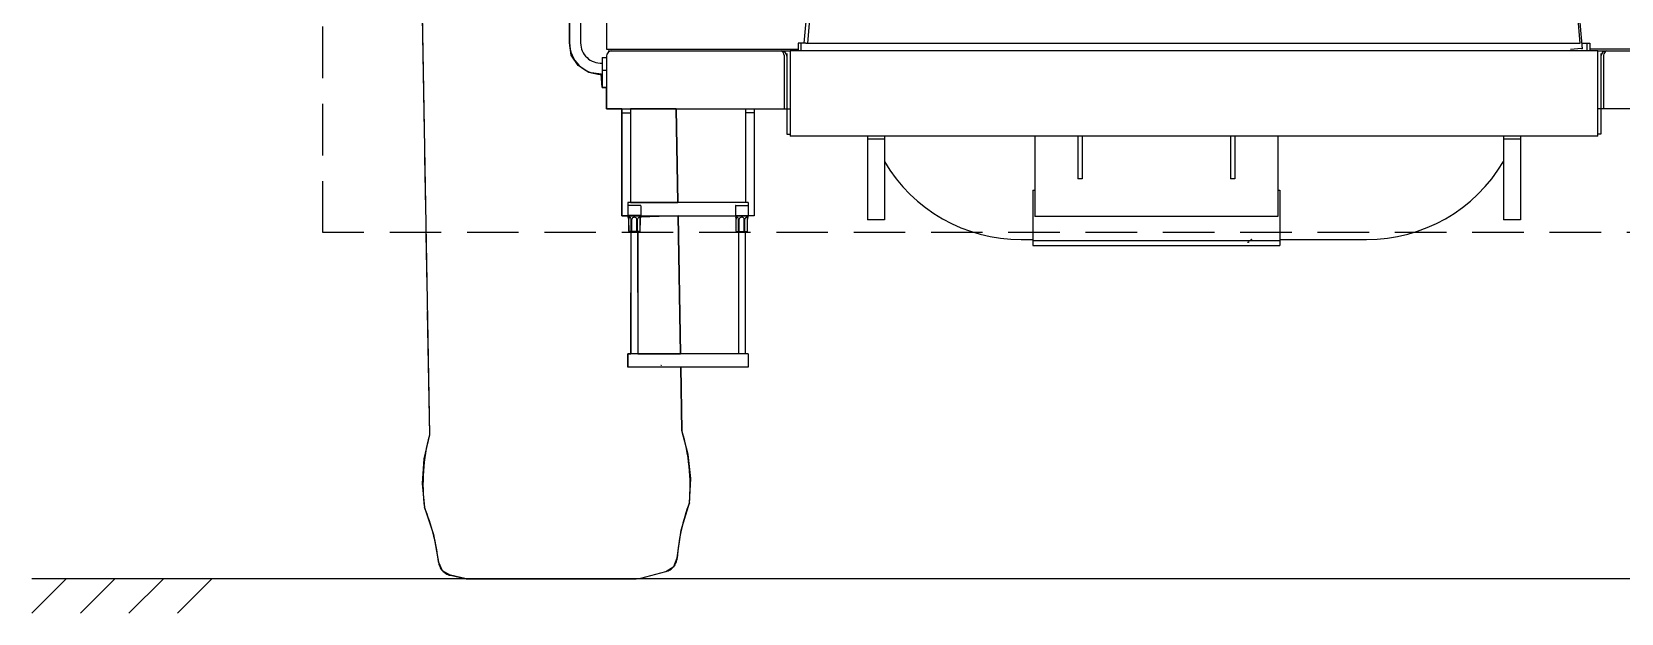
# Model space of a CAD drawing. Extents: x -633 to 241, y -1 to 752.
# Drawn here: x -632.3 to -447.3, y -1.3 to 66.4 of the extents above; entities that cross this region are included whole.
import ezdxf

# ---------------------------------------------------------------- set-up
doc = ezdxf.new("R2010")
doc.units = 0
doc.header["$LTSCALE"] = 48
for name, pattern in [('HIDDEN', [0.1875, 0.125, -0.0625]), ('HIDDEN2', [0.1875, 0.125, -0.0625]), ('PHANTOM', [1.1875, 0.75, -0.0625, 0.125, -0.0625, 0.125, -0.0625])]:
    doc.linetypes.add(name, pattern=pattern)
doc.layers.add('0A537428____2_______', color=1, linetype='CONTINUOUS')
doc.layers.add('HIDDEN2', color=7, linetype='HIDDEN2')

# ---------------------------------------------------------------- blocks, each defined once
blk = doc.blocks.new('*U493', base_point=(8.3763, 8.7648))
at = {"layer": '0A537428____2_______', "color": 7, "linetype": 'CONTINUOUS'}
blk.add_arc((8.3763, 8.7648), 0.0117, 0.00004, 180, dxfattribs=at)
blk = doc.blocks.new('*U502', base_point=(7.8531, 8.7648))
at = {"layer": '0A537428____2_______', "color": 7, "linetype": 'CONTINUOUS'}
blk.add_arc((7.8531, 8.7648), 0.00787, 179.97255, 269.99998, dxfattribs=at)
blk = doc.blocks.new('*U501', base_point=(7.8531, 8.7648))
at = {"layer": '0A537428____2_______', "color": 7, "linetype": 'CONTINUOUS'}
blk.add_arc((7.8531, 8.7648), 0.00864, 0.00004, 90.00002, dxfattribs=at)
blk = doc.blocks.new('*U500', base_point=(7.8996, 8.7648))
at = {"layer": '0A537428____2_______', "color": 7, "linetype": 'CONTINUOUS'}
blk.add_arc((7.8996, 8.7648), 0.00787, 90, 180.02746, dxfattribs=at)
blk = doc.blocks.new('*U499', base_point=(7.8996, 8.7648))
at = {"layer": '0A537428____2_______', "color": 7, "linetype": 'CONTINUOUS'}
blk.add_arc((7.8996, 8.7648), 0.00864, 90, 179.99999, dxfattribs=at)
blk = doc.blocks.new('*U498', base_point=(7.8763, 8.7648))
at = {"layer": '0A537428____2_______', "color": 7, "linetype": 'CONTINUOUS'}
blk.add_arc((7.8763, 8.7648), 0.0117, 0.00002, 179.99998, dxfattribs=at)
blk = doc.blocks.new('*U495', base_point=(8.3531, 8.7648))
at = {"layer": '0A537428____2_______', "color": 7, "linetype": 'CONTINUOUS'}
blk.add_arc((8.3531, 8.7648), 0.00787, 179.97255, 269.99998, dxfattribs=at)
blk = doc.blocks.new('*U494', base_point=(8.3531, 8.7648))
at = {"layer": '0A537428____2_______', "color": 7, "linetype": 'CONTINUOUS'}
blk.add_arc((8.3531, 8.7648), 0.00864, 0.00004, 90.00002, dxfattribs=at)
blk = doc.blocks.new('*U497', base_point=(8.3996, 8.7648))
at = {"layer": '0A537428____2_______', "color": 7, "linetype": 'CONTINUOUS'}
blk.add_arc((8.3996, 8.7648), 0.00787, 90, 180.02746, dxfattribs=at)
blk = doc.blocks.new('*U496', base_point=(8.3996, 8.7648))
at = {"layer": '0A537428____2_______', "color": 7, "linetype": 'CONTINUOUS'}
blk.add_arc((8.3996, 8.7648), 0.00864, 90, 179.99999, dxfattribs=at)

msp = doc.modelspace()

# ---------------------------------------------------------------- linework, layer by layer
at = {"layer": '0A537428____2_______', "color": 3, "linetype": 'CONTINUOUS'}
for points in [[(-542.03, 65.1), (-535.1, 147.07)], [(-452.12, 65.1), (-459.06, 147.07)]]:
    msp.add_lwpolyline(points, dxfattribs=at)
at = {"layer": '0A537428____2_______', "color": 190, "linetype": 'CONTINUOUS'}
for points in [[(-569.76, 145.84), (-569.76, 65.16)], [(-568.46, 145.84), (-568.46, 65.14)], [(-451.85, 64.45), (-456.41, 116.36)], [(-565.46, 109.22), (-565.46, 64.42)], [(-543.15, 65.1), (-543.15, 64.22)], [(-542.25, 65.1), (-543.15, 65.1)], [(-451.91, 65.1), (-451.01, 65.1)], [(-451.01, 65.1), (-451.01, 64.22)], [(-565.96, 63.46), (-565.96, 59.96)], [(-565.96, 63.46), (-565.46, 63.46)], [(-565.46, 64.42), (-543.15, 64.42)], [(-428.7, 64.42), (-451.01, 64.42)], [(-566.09, 61.5), (-565.96, 61.5)], [(-565.96, 61.96), (-565.46, 61.96)], [(-565.96, 59.96), (-565.46, 59.96)]]:
    msp.add_lwpolyline(points, dxfattribs=at)
at = {"layer": '0A537428____2_______', "color": 180, "linetype": 'CONTINUOUS'}
msp.add_lwpolyline([(-542.44, 65.1), (-537.75, 116.36)], dxfattribs=at)
at = {"layer": '0A537428____2_______', "color": 2, "linetype": 'CONTINUOUS'}
for points in [[(-569.76, 65.16), (-569.76, 101.99)], [(-587.31, 90.86), (-586.06, 19.52)], [(-569.55, 63.73), (-569.76, 65.16)], [(-542.25, 65.1), (-452.12, 65.1)], [(-568.74, 62.51), (-569.55, 63.73)], [(-567.52, 61.7), (-568.74, 62.51)], [(-566.09, 61.5), (-567.52, 61.7)], [(-565.96, 59.96), (-566.09, 61.5)], [(-565.46, 59.96), (-565.96, 59.96)], [(-565.46, 57.47), (-565.46, 59.96)], [(-563.65, 57.47), (-565.46, 57.47)], [(-563.65, 57.02), (-563.65, 57.47)], [(-562.65, 57.47), (-562.65, 57.02)], [(-557.33, 57.47), (-562.65, 57.47)], [(-557.14, 46.58), (-557.33, 57.47)], [(-563.65, 45.02), (-563.65, 57.02)], [(-562.65, 57.02), (-562.65, 46.58)], [(-562.65, 46.58), (-557.14, 46.58)], [(-562.95, 45.03), (-563.65, 45.02)], [(-562.91, 44.84), (-562.95, 45.03)], [(-562.87, 44.64), (-562.91, 44.84)], [(-562.83, 43.18), (-562.87, 44.64)], [(-561.55, 44.64), (-561.59, 43.18)], [(-561.5, 44.84), (-561.55, 44.64)], [(-557.12, 45.01), (-561.5, 44.84)], [(-556.84, 28.96), (-557.12, 45.01)], [(-562.57, 43.18), (-562.83, 43.18)], [(-562.6, 28.95), (-562.57, 43.18)], [(-561.84, 43.18), (-561.81, 28.95)], [(-561.59, 43.18), (-561.84, 43.18)], [(-517.17, 42.24), (-515.82, 42.24)], [(-487.07, 42.24), (-476.98, 42.24)], [(-562.96, 28.95), (-562.6, 28.95)], [(-562.96, 27.38), (-562.96, 28.95)], [(-561.81, 28.95), (-556.84, 28.96)], [(-556.81, 27.38), (-562.96, 27.38)], [(-556.68, 20.03), (-556.81, 27.38)], [(-586.06, 19.52), (-586.7, 16.7)], [(-555.94, 17.23), (-556.68, 20.03)], [(-586.7, 16.7), (-586.9, 13.86)], [(-555.65, 14.41), (-555.94, 17.23)], [(-586.9, 13.86), (-586.65, 11.04)], [(-555.8, 11.58), (-555.65, 14.41)], [(-556.75, 8.42), (-555.8, 11.58)], [(-586.65, 11.04), (-585.59, 7.92)], [(-585.59, 7.92), (-585, 4.7)], [(-557.22, 5.18), (-556.75, 8.42)], [(-585, 4.7), (-584.56, 3.7)], [(-558.55, 3.58), (-557.63, 4.17)], [(-557.63, 4.17), (-557.22, 5.18)], [(-347.23, 2.74), (-632.34, 2.74)], [(-628.34, 2.74), (-632.34, -1.26)], [(-622.69, 2.74), (-626.69, -1.26)], [(-617.03, 2.74), (-621.03, -1.26)], [(-611.37, 2.74), (-615.37, -1.26)], [(-584.56, 3.7), (-583.62, 3.15)], [(-583.62, 3.15), (-581.94, 2.77)], [(-581.94, 2.77), (-581.61, 2.74)], [(-581.61, 2.74), (-562.2, 2.74)], [(-562.2, 2.74), (-561.45, 2.83)], [(-561.45, 2.83), (-558.55, 3.58)]]:
    msp.add_lwpolyline(points, dxfattribs=at)
at = {"layer": '0A537428____2_______', "color": 7, "linetype": 'PHANTOM'}
for points in [[(-587.31, 90.86), (-586.06, 19.52)], [(-542.83, 65.1), (-542.83, 64.22)], [(-451.33, 65.1), (-451.33, 64.22)], [(-557.33, 57.47), (-557.14, 46.58)], [(-533.11, 53.92), (-535.08, 53.92)], [(-459.08, 53.92), (-461.05, 53.92)], [(-492.33, 49.3), (-492.82, 49.3)], [(-557.12, 45.01), (-556.84, 28.95)], [(-533.11, 44.55), (-535.08, 44.55)], [(-459.08, 44.55), (-461.05, 44.55)], [(-556.81, 27.38), (-556.68, 20.03)], [(-581.94, 2.77), (-583.62, 3.15)], [(-561.45, 2.83), (-558.55, 3.58)]]:
    msp.add_lwpolyline(points, dxfattribs=at)
at = {"layer": '0A537428____2_______', "color": 190, "linetype": 'CONTINUOUS'}
for points in [[(-569.75, 65.16, 0.414213), (-566.09, 61.5)], [(-568.46, 65.14, 0.434865), (-565.96, 62.8)]]:
    msp.add_lwpolyline(points, format="xyb", dxfattribs=at)
at = {"layer": '0A537428____2_______', "color": 7, "linetype": 'CONTINUOUS'}
for points in [[(-564.83, 64.22, 0.414213), (-565.46, 63.59)], [(-544.46, 63.59, 0.41001), (-545.07, 64.22)], [(-544.77, 63.7, 0.228318), (-545.07, 64.22)], [(-449.08, 64.22, 0.41001), (-449.7, 63.59)], [(-449.08, 64.22, 0.228318), (-449.39, 63.7)], [(-562.91, 46.22, 0.414213), (-562.95, 46.18)], [(-562.91, 45, 0.414214), (-562.95, 45.04)], [(-562.87, 44.64, 0.123106), (-562.91, 44.84)], [(-561.5, 44.84, 0.123106), (-561.55, 44.64)], [(-561.46, 46.18, 0.414214), (-561.5, 46.22)], [(-561.46, 45.04, 0.414213), (-561.5, 45)], [(-550.41, 46.22, 0.414214), (-550.45, 46.18)], [(-550.41, 45, 0.414213), (-550.45, 45.04)], [(-550.37, 44.64, 0.123106), (-550.41, 44.84)], [(-549, 44.84, 0.123106), (-549.05, 44.64)], [(-548.96, 46.18, 0.414213), (-549, 46.22)], [(-548.96, 45.04, 0.414214), (-549, 45)], [(-562.87, 43.22, 0.414213), (-562.83, 43.18)], [(-561.59, 43.18, 0.414213), (-561.55, 43.22)], [(-550.37, 43.22, 0.414213), (-550.33, 43.18)], [(-549.09, 43.18, 0.414214), (-549.05, 43.22)], [(-559.11, 27.63, 0.414213), (-559.07, 27.59)]]:
    msp.add_lwpolyline(points, format="xyb", dxfattribs=at)
for points in [[(-565.46, 63.59), (-565.46, 57.47)], [(-565.26, 64.22), (-544.08, 64.22)], [(-544.77, 63.7), (-544.77, 57.47)], [(-450.08, 64.22), (-544.08, 64.22)], [(-544.08, 64.22), (-544.08, 54.3)], [(-450.08, 64.22), (-428.9, 64.22)], [(-450.08, 54.3), (-450.08, 64.22)], [(-449.39, 63.7), (-449.39, 57.47)], [(-565.46, 57.47), (-544.46, 57.47)], [(-563.65, 57.47), (-563.65, 45.02)], [(-562.65, 57.47), (-562.65, 46.58)], [(-549.27, 57.47), (-549.27, 46.58)], [(-548.27, 57.47), (-548.27, 45.02)], [(-428.7, 57.47), (-449.7, 57.47)], [(-563.65, 57.02), (-562.65, 57.02)], [(-548.27, 57.02), (-549.27, 57.02)], [(-450.08, 54.3), (-544.08, 54.3)], [(-535.08, 54.3), (-535.08, 44.55)], [(-533.11, 54.3), (-533.11, 44.55)], [(-515.58, 54.3), (-515.58, 44.92)], [(-510.58, 54.3), (-510.58, 49.3)], [(-510.09, 54.3), (-510.09, 49.3)], [(-492.82, 54.3), (-492.82, 49.3)], [(-492.33, 54.3), (-492.33, 49.3)], [(-487.33, 54.3), (-487.33, 44.92)], [(-461.05, 54.3), (-461.05, 44.55)], [(-459.08, 54.3), (-459.08, 44.55)], [(-510.09, 49.3), (-510.58, 49.3)], [(-548.96, 46.58), (-562.96, 46.58)], [(-562.96, 46.58), (-562.96, 45.01)], [(-548.96, 46.58), (-548.96, 45.01)], [(-563.65, 45.02), (-548.96, 45.01)], [(-562.95, 46.18), (-562.95, 45.03)], [(-561.46, 45.03), (-562.95, 45.03)], [(-561.5, 46.22), (-562.91, 46.22)], [(-562.91, 45), (-562.91, 44.84)], [(-562.87, 43.22), (-562.87, 44.64)], [(-562.57, 43.18), (-562.57, 44.64)], [(-562.5, 43.18), (-562.5, 44.64)], [(-561.91, 43.18), (-561.91, 44.64)], [(-561.84, 43.18), (-561.84, 44.64)], [(-561.55, 43.22), (-561.55, 44.64)], [(-561.5, 45), (-561.5, 44.84)], [(-561.46, 46.18), (-561.46, 45.03)], [(-550.45, 46.18), (-550.45, 45.03)], [(-550.45, 45.03), (-548.96, 45.03)], [(-550.41, 46.22), (-549, 46.22)], [(-550.41, 45), (-550.41, 44.84)], [(-550.37, 43.22), (-550.37, 44.64)], [(-550.07, 43.18), (-550.07, 44.64)], [(-550, 43.18), (-550, 44.64)], [(-549.41, 43.18), (-549.41, 44.64)], [(-549.34, 43.18), (-549.34, 44.64)], [(-549.05, 43.22), (-549.05, 44.64)], [(-549, 45), (-549, 44.84)], [(-548.96, 46.18), (-548.96, 45.03)], [(-548.27, 45.02), (-548.96, 45.02)], [(-487.33, 44.92), (-515.58, 44.92)], [(-561.59, 43.18), (-562.83, 43.18)], [(-562.6, 43.18), (-562.6, 28.95)], [(-561.81, 43.18), (-561.81, 28.95)], [(-550.33, 43.18), (-549.09, 43.18)], [(-550.1, 43.18), (-550.1, 28.95)], [(-549.31, 43.18), (-549.31, 28.95)], [(-548.96, 28.95), (-562.96, 28.95)], [(-562.96, 28.95), (-562.96, 27.38)], [(-548.96, 28.95), (-548.96, 27.38)], [(-548.96, 27.38), (-562.96, 27.38)]]:
    msp.add_lwpolyline(points, dxfattribs=at)
at = {"layer": '0A537428____2_______', "color": 230, "linetype": 'CONTINUOUS'}
for points in [[(-544.46, 63.9), (-544.46, 54.52)], [(-449.7, 63.9), (-449.7, 54.52)]]:
    msp.add_lwpolyline(points, dxfattribs=at)
at = {"layer": '0A537428____2_______', "color": 1, "linetype": 'CONTINUOUS'}
for points in [[(-451.97, 64.5), (-453.24, 64.39)], [(-451.84, 64.45), (-451.96, 64.44)]]:
    msp.add_lwpolyline(points, dxfattribs=at)
at = {"layer": '0A537428____2_______', "color": 230, "linetype": 'PHANTOM'}
for points in [[(-544.46, 57.46), (-544.06, 57.46)], [(-449.7, 57.46), (-450.09, 57.46)], [(-544.46, 54.52), (-544.06, 54.52)], [(-449.7, 54.52), (-450.09, 54.52)]]:
    msp.add_lwpolyline(points, dxfattribs=at)
at = {"layer": '0A537428____2_______', "color": 2, "linetype": 'CONTINUOUS'}
for points in [[(-533.11, 51.34, 0.265511), (-517.17, 42.24)], [(-476.98, 42.24, 0.265511), (-461.05, 51.34)], [(-581.94, 2.77, 0.054596), (-581.61, 2.74)], [(-562.2, 2.74, 0.063353), (-561.45, 2.83)]]:
    msp.add_lwpolyline(points, format="xyb", dxfattribs=at)
at = {"layer": '0A537428____2_______', "color": 4, "linetype": 'CONTINUOUS'}
for points in [[(-515.82, 47.98), (-515.58, 47.98)], [(-515.82, 47.98), (-515.82, 41.55)], [(-487.33, 47.98), (-487.07, 47.98)], [(-487.07, 47.98), (-487.07, 41.55)], [(-515.82, 42.15), (-487.07, 42.15)], [(-515.82, 41.55), (-487.07, 41.55)]]:
    msp.add_lwpolyline(points, dxfattribs=at)
at = {"layer": '0A537428____2_______', "color": 2, "linetype": 'HIDDEN'}
for points in [[(-490.84, 41.93, 0.198912), (-490.66, 42)], [(-490.32, 42.24, 0.198912), (-490.5, 42.16)]]:
    msp.add_lwpolyline(points, format="xyb", dxfattribs=at)
at = {"layer": '0A537428____2_______', "color": 7, "linetype": 'PHANTOM'}
for points in [[(-586.07, 19.46, 0.094915), (-586.65, 11.04)], [(-555.8, 11.58, 0.094915), (-556.66, 19.98)], [(-555.8, 11.58, 0.073654), (-557.23, 5.16)], [(-585, 4.67, 0.073654), (-586.65, 11.04)], [(-585, 4.7, 0.323624), (-583.62, 3.15)], [(-558.55, 3.58, 0.323624), (-557.22, 5.18)]]:
    msp.add_lwpolyline(points, format="xyb", dxfattribs=at)
at = {"layer": 'HIDDEN2', "flags": 128}
for points in [[(-598.47, 43.05), (-598.47, 360)], [(-395.68, 43.05), (-598.47, 43.05)]]:
    msp.add_lwpolyline(points, dxfattribs=at)

# ---------------------------------------------------------------- block references
at = {"layer": '0A537428____2_______', "color": 7, "xscale": 24.99999999999995, "yscale": 10.00000450000004, "zscale": 25.00000000000001, "rotation": 270.0000990000005}
for name, p in [('*U502', (-562.79, 44.64)), ('*U500', (-561.62, 44.64)), ('*U495', (-550.29, 44.64)), ('*U497', (-549.12, 44.64))]:
    msp.add_blockref(name, p, dxfattribs=at)
at = {"layer": '0A537428____2_______', "color": 7, "xscale": 25, "zscale": 25.00000000000001}
for name, p, yscale in [('*U501', (-562.79, 44.64), 22.78265300000006), ('*U498', (-562.21, 44.64), 16.76953450000001), ('*U499', (-561.62, 44.64), 22.78265300000006), ('*U494', (-550.29, 44.64), 22.78265300000006), ('*U493', (-549.71, 44.64), 16.76953450000001), ('*U496', (-549.12, 44.64), 22.78265300000006)]:
    msp.add_blockref(name, p, dxfattribs=dict(at, yscale=yscale))

doc.saveas('drawing.dxf')
